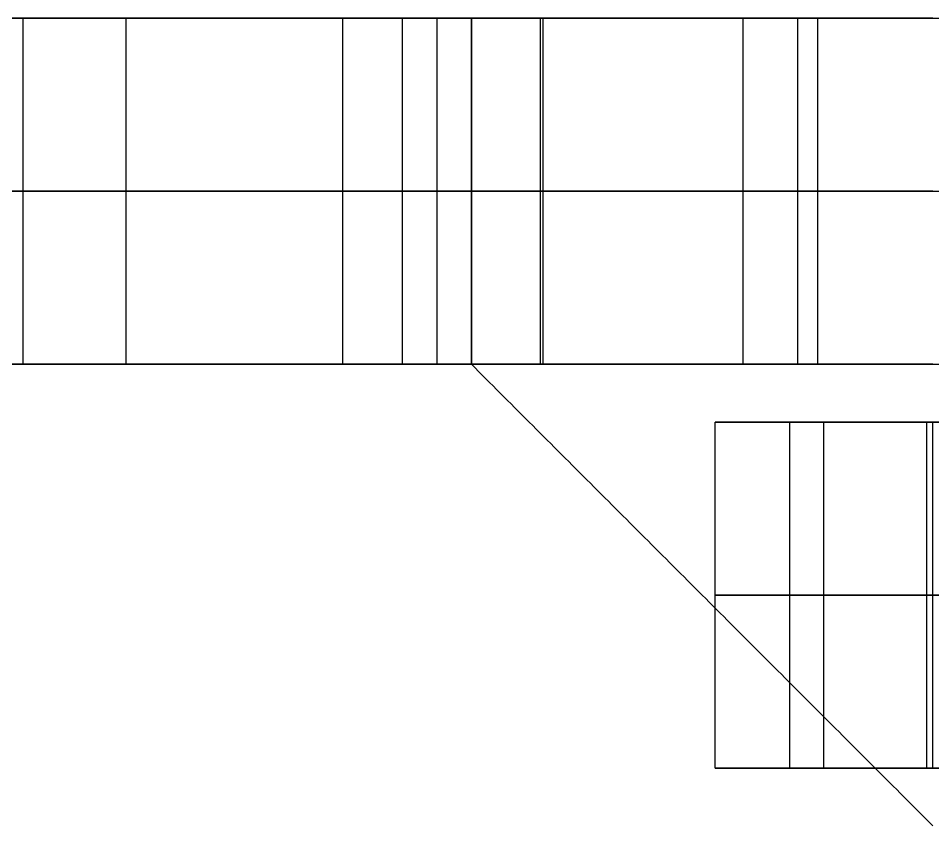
# Model space of a CAD drawing. Header units: millimetres. Extents: x 565 to 905, y -1671 to 168.
# Drawn here: x 655.35 to 695, y -1386 to -1351 of the extents above; entities that cross this region are included whole.
import ezdxf

# ---------------------------------------------------------------- set-up
doc = ezdxf.new("R2010")
doc.units = ezdxf.units.MM
doc.header["$MEASUREMENT"] = 0
doc.layers.add('V3', color=7, linetype='Continuous', true_color=0x000000)

msp = doc.modelspace()

# ---------------------------------------------------------------- linework, layer by layer
at = {"layer": 'V3'}
for p, q in [((686.618, -1351, 125), (783.382, -1351, 125)), ((695, -1368.5, 225), (731, -1368.5, 225)), ((695, -1383.5, 225), (727.494, -1383.5, 225))]:
    msp.add_line(p, q, dxfattribs=at)
for points in [[(624.643, -1351, -15), (649.822, -1351, -15), (675, -1351, -15)], [(655.549, -1351, 15.028), (655.549, -1358.5, 15.028), (655.549, -1366, 15.028)], [(660.018, -1351, 137.505), (660.018, -1358.5, 137.505), (660.018, -1366, 137.505)], [(686.772, -1351, 125.876), (678.09, -1351, 76.636), (669.407, -1351, 27.395)], [(669.407, -1351, 27.395), (669.407, -1358.5, 27.395), (669.407, -1366, 27.395)], [(675, -1351, 173.481), (673.5, -1351, 173.481), (672, -1351, 173.481)], [(672, -1351, 173.481), (672, -1358.5, 173.481), (672, -1366, 173.481)], [(673.5, -1351, 173.481), (673.5, -1358.5, 173.481), (673.5, -1366, 173.481)], [(675, -1351, -15), (675, -1358.5, -15), (675, -1366, -15)], [(675, -1351, -15), (675, -1351, -7.5), (675, -1351)], [(675, -1351), (675, -1358.5), (675, -1366)], [(675, -1351), (690, -1351), (705, -1351)], [(675, -1351, 173.481), (675, -1358.5, 173.481), (675, -1366, 173.481)], [(675, -1351, -7.5), (675, -1358.5, -7.5), (675, -1366, -7.5)], [(675, -1366), (675, -1358.5), (675, -1351)], [(675, -1351), (675, -1351, -7.5), (675, -1351, -15)], [(675, -1366, -15), (675, -1358.5, -15), (675, -1351, -15)], [(675, -1351), (690, -1351), (705, -1351)], [(675, -1351, -15), (690, -1351, -15), (705, -1351, -15)], [(675, -1366, -7.5), (675, -1358.5, -7.5), (675, -1351, -7.5)], [(675, -1351, -7.5), (690, -1351, -7.5), (705, -1351, -7.5)], [(677.98, -1351, 142.237), (677.98, -1358.5, 142.237), (677.98, -1366, 142.237)], [(678.09, -1351, 76.636), (678.09, -1358.5, 76.636), (678.09, -1366, 76.636)], [(686.772, -1351, 125.876), (686.772, -1358.5, 125.876), (686.772, -1366, 125.876)], [(689.142, -1351, 179.339), (689.142, -1358.5, 179.339), (689.142, -1366, 179.339)], [(690, -1351), (690, -1358.5), (690, -1366)], [(690, -1351), (690, -1351, -7.5), (690, -1351, -15)], [(624.643, -1358.5, -15), (649.822, -1358.5, -15), (675, -1358.5, -15)], [(686.772, -1358.5, 125.876), (678.09, -1358.5, 76.636), (669.407, -1358.5, 27.395)], [(675, -1358.5, 173.481), (673.5, -1358.5, 173.481), (672, -1358.5, 173.481)], [(675, -1358.5, -15), (675, -1358.5, -7.5), (675, -1358.5)], [(675, -1358.5), (690, -1358.5), (705, -1358.5)], [(675, -1358.5), (675, -1358.5, -7.5), (675, -1358.5, -15)], [(624.643, -1366, -15), (649.822, -1366, -15), (675, -1366, -15)], [(686.772, -1366, 125.876), (678.09, -1366, 76.636), (669.407, -1366, 27.395)], [(675, -1366, 173.481), (673.5, -1366, 173.481), (672, -1366, 173.481)], [(675, -1366, -15), (675, -1366, -7.5), (675, -1366)], [(675, -1366), (690, -1366), (705, -1366)], [(675, -1366), (675, -1366, -7.5), (675, -1366, -15)], [(695, -1386), (685, -1376), (675, -1366)], [(695, -1386, -15), (685, -1376, -15), (675, -1366, -15)], [(695, -1386, -7.5), (685, -1376, -7.5), (675, -1366, -7.5)], [(686.618, -1366, 125), (735, -1366, 125), (783.382, -1366, 125)], [(685.566, -1383.5, 217.5), (685.566, -1376, 217.5), (685.566, -1368.5, 217.5)], [(685.566, -1368.5, 217.5), (690.283, -1368.5, 217.5), (695, -1368.5, 217.5)], [(685.566, -1383.5, 232.5), (685.566, -1376, 232.5), (685.566, -1368.5, 232.5)], [(695, -1368.5, 232.5), (690.283, -1368.5, 232.5), (685.566, -1368.5, 232.5)], [(688.806, -1383.5, 205.866), (688.806, -1376, 205.866), (688.806, -1368.5, 205.866)], [(688.806, -1383.5, 244.134), (688.806, -1376, 244.134), (688.806, -1368.5, 244.134)], [(690.283, -1383.5, 217.5), (690.283, -1376, 217.5), (690.283, -1368.5, 217.5)], [(690.283, -1383.5, 232.5), (690.283, -1376, 232.5), (690.283, -1368.5, 232.5)], [(694.741, -1383.5, 195.348), (694.741, -1376, 195.348), (694.741, -1368.5, 195.348)], [(701.412, -1368.5, 202.019), (698.077, -1368.5, 198.684), (694.741, -1368.5, 195.348)], [(694.741, -1383.5, 254.652), (694.741, -1376, 254.652), (694.741, -1368.5, 254.652)], [(694.741, -1368.5, 254.652), (698.077, -1368.5, 251.316), (701.412, -1368.5, 247.981)], [(695, -1383.5, 217.5), (695, -1376, 217.5), (695, -1368.5, 217.5)], [(695, -1383.5, 232.5), (695, -1376, 232.5), (695, -1368.5, 232.5)], [(695, -1368.5, 217.5), (695, -1368.5, 225), (695, -1368.5, 232.5)], [(695, -1383.5, 225), (695, -1376, 225), (695, -1368.5, 225)], [(685, -1376), (685, -1376, -7.5), (685, -1376, -15)], [(685.566, -1376, 217.5), (690.283, -1376, 217.5), (695, -1376, 217.5)], [(695, -1376, 232.5), (690.283, -1376, 232.5), (685.566, -1376, 232.5)], [(701.412, -1376, 202.019), (698.077, -1376, 198.684), (694.741, -1376, 195.348)], [(694.741, -1376, 254.652), (698.077, -1376, 251.316), (701.412, -1376, 247.981)], [(695, -1376, 217.5), (695, -1376, 225), (695, -1376, 232.5)], [(685.566, -1383.5, 217.5), (690.283, -1383.5, 217.5), (695, -1383.5, 217.5)], [(695, -1383.5, 232.5), (690.283, -1383.5, 232.5), (685.566, -1383.5, 232.5)], [(701.412, -1383.5, 202.019), (698.077, -1383.5, 198.684), (694.741, -1383.5, 195.348)], [(694.741, -1383.5, 254.652), (698.077, -1383.5, 251.316), (701.412, -1383.5, 247.981)], [(695, -1383.5, 217.5), (695, -1383.5, 225), (695, -1383.5, 232.5)]]:
    msp.add_open_spline(points, degree=2, dxfattribs=at)
for points, weights in [([(672, -1351, 173.481), (639.855, -1351, 173.481), (629.432, -1351, 143.073)], [1, 0.81371847216, 1]), ([(695, -1351, 193.481), (695, -1351, 173.481), (675, -1351, 173.481)], [1, 0.707106781187, 1]), ([(672, -1358.5, 173.481), (639.855, -1358.5, 173.481), (629.432, -1358.5, 143.073)], [1, 0.81371847216, 1]), ([(695, -1358.5, 193.481), (695, -1358.5, 173.481), (675, -1358.5, 173.481)], [1, 0.707106781187, 1]), ([(672, -1366, 173.481), (639.855, -1366, 173.481), (629.432, -1366, 143.073)], [1, 0.81371847216, 1]), ([(695, -1366, 193.481), (695, -1366, 173.481), (675, -1366, 173.481)], [1, 0.707106781187, 1]), ([(694.741, -1368.5, 195.348), (687.418, -1368.5, 205.291), (685.566, -1368.5, 217.5)], [1, 0.97082929012, 1]), ([(685.566, -1368.5, 232.5), (687.418, -1368.5, 244.709), (694.741, -1368.5, 254.652)], [1, 0.97082929012, 1]), ([(694.741, -1376, 195.348), (687.418, -1376, 205.291), (685.566, -1376, 217.5)], [1, 0.97082929012, 1]), ([(685.566, -1376, 232.5), (687.418, -1376, 244.709), (694.741, -1376, 254.652)], [1, 0.97082929012, 1]), ([(694.741, -1383.5, 195.348), (687.418, -1383.5, 205.291), (685.566, -1383.5, 217.5)], [1, 0.97082929012, 1]), ([(685.566, -1383.5, 232.5), (687.418, -1383.5, 244.709), (694.741, -1383.5, 254.652)], [1, 0.97082929012, 1])]:
    msp.add_rational_spline(points, weights, degree=2, dxfattribs=at)
for points, weights, knots in [([(669.407, -1351, 27.395), (667.354, -1351, 15.748), (655.549, -1351, 15.028), (643.745, -1351, 14.307), (640.29, -1351, 25.618)], [1, 0.785281265959, 1, 0.785281265959, 1], [3360.498401, 3360.498401, 3360.498401, 3380.527783, 3380.527783, 3400.557164, 3400.557164, 3400.557164]), ([(650.334, -1351, 132.301), (650.924, -1351, 135.644), (653.914, -1351, 137.252), (656.905, -1351, 138.859), (660.018, -1351, 137.505)], [1, 0.899760853607, 1, 0.899760853607, 1], [3207.795535, 3207.795535, 3207.795535, 3214.117587, 3214.117587, 3220.439639, 3220.439639, 3220.439639]), ([(660.018, -1351, 137.505), (667.134, -1351, 146.952), (677.98, -1351, 142.237), (688.826, -1351, 137.523), (686.772, -1351, 125.876)], [1, 0.785281265959, 1, 0.785281265959, 1], [3220.439639, 3220.439639, 3220.439639, 3240.46902, 3240.46902, 3260.498401, 3260.498401, 3260.498401]), ([(669.407, -1358.5, 27.395), (667.354, -1358.5, 15.748), (655.549, -1358.5, 15.028), (643.745, -1358.5, 14.307), (640.29, -1358.5, 25.618)], [1, 0.785281265959, 1, 0.785281265959, 1], [3360.498401, 3360.498401, 3360.498401, 3380.527783, 3380.527783, 3400.557164, 3400.557164, 3400.557164]), ([(650.334, -1358.5, 132.301), (650.924, -1358.5, 135.644), (653.914, -1358.5, 137.252), (656.905, -1358.5, 138.859), (660.018, -1358.5, 137.505)], [1, 0.899760853607, 1, 0.899760853607, 1], [3207.795535, 3207.795535, 3207.795535, 3214.117587, 3214.117587, 3220.439639, 3220.439639, 3220.439639]), ([(660.018, -1358.5, 137.505), (667.134, -1358.5, 146.952), (677.98, -1358.5, 142.237), (688.826, -1358.5, 137.523), (686.772, -1358.5, 125.876)], [1, 0.785281265959, 1, 0.785281265959, 1], [3220.439639, 3220.439639, 3220.439639, 3240.46902, 3240.46902, 3260.498401, 3260.498401, 3260.498401]), ([(669.407, -1366, 27.395), (667.354, -1366, 15.748), (655.549, -1366, 15.028), (643.745, -1366, 14.307), (640.29, -1366, 25.618)], [1, 0.785281265959, 1, 0.785281265959, 1], [3360.498401, 3360.498401, 3360.498401, 3380.527783, 3380.527783, 3400.557164, 3400.557164, 3400.557164]), ([(650.334, -1366, 132.301), (650.924, -1366, 135.644), (653.914, -1366, 137.252), (656.905, -1366, 138.859), (660.018, -1366, 137.505)], [1, 0.899760853607, 1, 0.899760853607, 1], [3207.795535, 3207.795535, 3207.795535, 3214.117587, 3214.117587, 3220.439639, 3220.439639, 3220.439639]), ([(660.018, -1366, 137.505), (667.134, -1366, 146.952), (677.98, -1366, 142.237), (688.826, -1366, 137.523), (686.772, -1366, 125.876)], [1, 0.785281265959, 1, 0.785281265959, 1], [3220.439639, 3220.439639, 3220.439639, 3240.46902, 3240.46902, 3260.498401, 3260.498401, 3260.498401])]:
    msp.add_rational_spline(points, weights, degree=2, knots=knots, dxfattribs=at)

doc.saveas('drawing.dxf')
